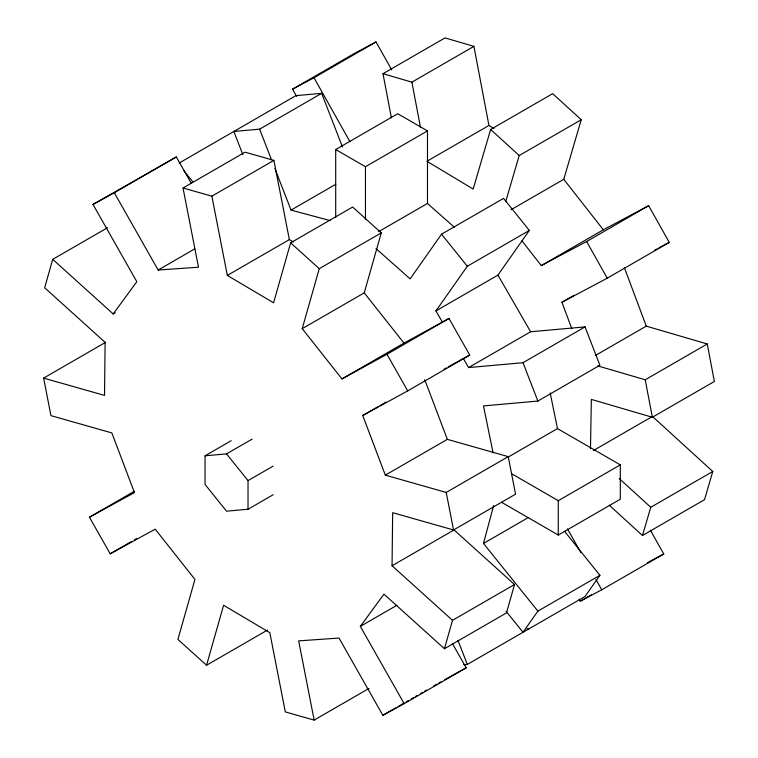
<?xml version="1.0" encoding="UTF-8"?>
<svg xmlns="http://www.w3.org/2000/svg" width="758" height="758" viewBox="0 0 758 758"><rect width="100%" height="100%" fill="white"/><g stroke="black" fill="none" stroke-linecap="round" stroke-linejoin="round"><path stroke-width="1.14" d="M452.355 643.447L466.198 667.845L404.175 703.661L360.334 626.392L383.974 594.149L444.444 648.734L452.517 620.328L392.057 565.743L392.653 512.692L453.54 529.975L515.563 494.169L508.239 456.638L447.353 439.346L385.329 475.152L362.731 415.517L377.977 406.714M590.482 448.736L591.354 399.4L652.354 417.26L714.377 381.454L707.252 343.98L646.261 326.12L595.418 355.474M506.098 611.251L523.011 632.286L537.886 611.119L483.481 543.439L493.657 505.472M107.636 227.656L52.728 259.35L44.656 287.765L105.116 342.351L104.509 395.401L43.623 378.109L50.957 415.64L111.833 432.932L134.441 492.577L89.444 517.221L110.204 553.814L155.201 529.169L194.948 579.425L177.903 639.392L206.546 665.259L267.546 630.031M362.731 415.517L407.719 390.872L469.742 355.066L448.982 318.464L386.959 354.28L341.962 378.915L302.215 328.669L364.238 292.863L381.283 232.886L352.65 207.029L290.627 242.835L273.581 302.812L227.334 275.419L211.861 196.18L183.029 187.993L198.492 267.223L158.147 270.028L114.306 192.759L92.997 204.433L136.828 281.701L113.188 313.945L52.728 259.35M206.546 665.259L223.591 605.282L269.829 632.674L285.302 711.914L314.144 720.1L369.042 688.397M302.215 328.669L319.26 268.692L381.283 232.886M392.057 565.743L454.08 529.927L514.54 584.522L506.467 612.928L444.444 648.734M510.892 209.833L563.763 179.305L581.244 119.726L552.667 93.66L490.644 129.476L473.163 189.055L426.925 161.274L488.948 125.468L493.97 128.49M505.7 201.619L519.221 155.532L581.244 119.726M609.252 505.198L642.481 535.499L650.762 507.282L712.785 471.467L652.449 416.445L593.476 450.498M712.785 471.467L704.504 499.693L642.481 535.499M442.331 322.055L435.907 310.932L497.93 275.116L529.34 230.432L503.568 198.378L441.544 234.184L410.135 278.868L375.977 248.577M435.907 310.932L467.316 266.238L529.34 230.432M564.625 531.405L599.91 575.313L585.034 596.48L467.316 664.444L463.801 664.757M92.997 204.433L176.33 156.953L191.329 183.389M296.605 96.389L292.541 89.16L354.564 53.354L376.025 41.946L391.696 69.821M114.306 192.759L176.33 156.953M292.541 89.16L314.001 77.752L376.025 41.946M179.182 163.027L295.876 95.65L321.648 93.348L342.445 146.948M242.768 154.433L233.852 131.456L259.624 129.154L321.648 93.348M183.029 187.993L245.052 152.187L273.884 160.374L289.357 239.604L293.374 241.992M391.403 117.916L382.998 73.706L445.022 37.9L473.911 46.361L488.948 125.468M211.861 196.18L273.884 160.374M382.998 73.706L411.888 82.167L473.911 46.361M335.709 217.394L335.709 149.544L397.732 113.728L427.484 130.907L427.484 203.447L454.639 227.523M158.147 270.028L194.749 248.889M335.709 149.544L365.46 166.722L427.484 130.907M274.908 168.541L291.034 210.108L335.775 184.279M113.188 313.945L115.225 312.77M43.623 378.109L105.646 342.303M227.334 275.419L289.357 239.604M378.678 231.626L427.484 203.447M89.444 517.221L134.185 491.392M273.164 494.737L248.027 509.262L226.538 511.176L205.048 484.447L205.048 455.804L231.199 440.701M341.962 378.915L403.986 343.109L448.982 318.464M521.892 240.807L541.316 265.594L603.34 229.788L648.649 205.693L669.257 242.38L607.234 278.186L561.924 302.271L571.845 328.792M541.316 265.594L586.626 241.508L648.649 205.693M205.048 455.804L226.538 453.881L252.13 439.109M110.204 553.814L131.56 541.487M134.611 539.724L136.648 538.55M248.027 509.262L248.027 480.61L273.164 466.094M380.014 405.539L386.116 402.015M561.924 302.271L574.128 295.232M463.346 358.468L468.605 367.573L530.628 331.758L585.034 326.897L599.91 365.242L537.886 401.058L483.481 405.918L493.107 452.943M468.605 367.573L523.011 362.712L585.034 326.897M385.329 475.152L446.216 492.444L508.239 456.638M508.675 456.78L557.481 428.602L620.3 464.872L620.3 499.228L558.276 535.034L501.531 502.279M597.787 365.906L645.229 379.796L707.252 343.98M483.481 543.439L528.222 517.61M511.669 473.769L558.276 500.678L620.3 464.872M360.334 626.392L396.936 605.263M452.517 620.328L514.54 584.522M537.886 611.119L599.91 575.313M579.103 599.142L580.268 601.208L591.448 594.755M314.144 720.1L298.671 640.87L339.025 638.065L382.856 715.325L396.074 707.697M398.111 706.522L404.213 702.998M406.25 701.823L408.278 700.657M411.329 698.895L413.366 697.72M415.393 696.545L417.431 695.37M420.482 693.608L422.509 692.433M424.546 691.258L426.583 690.083M433.699 685.981L436.75 684.218M438.778 683.043L440.815 681.868M580.268 601.208L601.729 589.8L663.752 553.994L650.402 530.24M444.179 369.07L446.225 367.943M448.272 366.825L469.742 355.066M444.88 679.519L466.198 667.845M382.856 715.325L404.175 703.661M654.846 250.045L656.902 248.946M658.958 247.857L669.257 242.38M647.398 562.682L663.752 553.994M526.99 628.837L529.34 628.628M291.034 210.108L330.118 220.578M290.627 242.835L319.26 268.692M490.644 129.476L519.221 155.532M619.277 478.573L650.762 507.282M441.544 234.184L467.316 266.238M184.042 170.929L192.864 181.901M226.538 453.881L248.027 480.61M364.238 292.863L403.986 343.109M563.763 179.305L603.34 229.788M497.93 275.116L530.628 331.758M386.959 354.28L407.719 390.872M586.626 241.508L607.234 278.186M314.001 77.752L349.978 141.765M567.496 528.885L580.836 552.629M595.921 579.472L601.729 589.8M523.011 362.712L537.886 401.058M259.624 129.154L271.506 159.786M457.974 640.377L467.316 664.444M424.755 379.711L447.353 439.346M624.365 267.574L646.261 326.12M550.204 393.042L557.481 428.602M446.216 492.444L453.54 529.975M645.229 379.796L652.354 417.26M411.888 82.167L420.51 127.543M558.276 500.678L558.276 535.034M365.46 166.722L365.46 219.365"/></g></svg>
